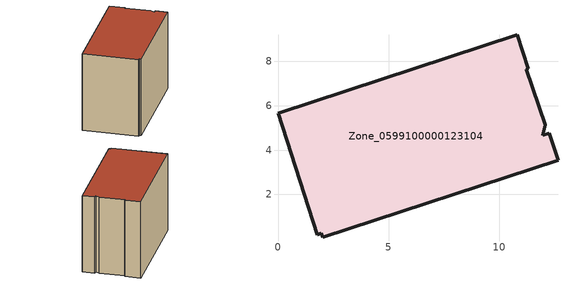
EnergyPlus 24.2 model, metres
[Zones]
Zone_0599100000123104
 floor ground (C_G): 12.07,5.15 11.95,4.67 12.25,4.77 12.64,3.54 2.02,0.06 1.96,0.24 1.77,0.18 0,5.67 10.81,9.21 11.31,7.67 11.21,7.64 z3.44
 wall outside (C_F): 11.31,7.67 10.81,9.21 0,5.67 1.77,0.18 1.96,0.24 2.02,0.06 12.64,3.54 12.25,4.77 11.95,4.67 12.07,5.15 11.21,7.64 11.31,7.67 z3.44:11.73
 roof outside (C_R): 11.95,4.67 12.07,5.15 11.21,7.64 11.31,7.67 10.81,9.21 0,5.67 1.77,0.18 1.96,0.24 2.02,0.06 12.64,3.54 12.25,4.77 z11.73
[BUILDING]
Pand.0599100000123104: North Axis=0; Terrain=City; Loads Convergence Tolerance Value=0.04; Temperature Convergence Tolerance Value=0.4; Solar Distribution=FullExterior; Maximum Number of Warmup Days=25; Minimum Number of Warmup Days=1
[Site:Location]
Rotterdam.The.Hague.AP_ZH_NLD Design_Conditions: Latitude=51.96; Longitude=4.45; Time Zone=1; Elevation=-4.5
[SITE:GROUNDTEMPERATURE:BUILDINGSURFACE]
18, 18, 18, 18, 18, 18, 18, 18, 18, 18, 18, 18
[MATERIAL] Thermal Absorptance=0.9; Solar Absorptance=0.7; Visible Absorptance=0.7
Name | Roughness | Thickness | Conductivity | Density | Specific Heat
G.TI.1946-1964 | MediumSmooth | 0.15 | 1 | 540 | 1210
F.TI.1946-1964 | Rough | 0.3 | 0.857143 | 1920 | 840
R.TI.1946-1964 | MediumRough | 0.2 | 0.277778 | 1500 | 1000
[CONSTRUCTION]
C_G: G.TI.1946-1964
C_F: F.TI.1946-1964
C_R: R.TI.1946-1964
[ZONE]
Zone_0599100000123104: Type=1; Multiplier=1; Ceiling Height=Autocalculate; Volume=Autocalculate; Floor Area=autocalculate; Part of Total Floor Area=Yes
[ZONEINFILTRATION:DESIGNFLOWRATE]
Infil_Zone_0599100000123104: Zone or ZoneList or Space or SpaceList=Zone_0599100000123104; Schedule=AlwaysOn; Design Flow Rate Calculation Method=Flow/Area; Flow Rate per Floor Area=0.003; Constant Term Coefficient=1; Temperature Term Coefficient=0; Velocity Term Coefficient=0; Velocity Squared Term Coefficient=0
[HVACTEMPLATE:ZONE:IDEALLOADSAIRSYSTEM]
Zone_0599100000123104: Maximum Heating Supply Air Temperature=50; Minimum Cooling Supply Air Temperature=13; Maximum Heating Supply Air Humidity Ratio=0.0156; Minimum Cooling Supply Air Humidity Ratio=0.0077; Heating Limit=NoLimit; Cooling Limit=NoLimit; Dehumidification Control Type=ConstantSensibleHeatRatio; Cooling Sensible Heat Ratio=0.7; Dehumidification Setpoint=60; Humidification Control Type=None; Humidification Setpoint=30; Outdoor Air Method=None; Outdoor Air Flow Rate per Person=0.00944; Outdoor Air Flow Rate per Zone Floor Area=0; Outdoor Air Flow Rate per Zone=0; Demand Controlled Ventilation Type=None; Outdoor Air Economizer Type=NoEconomizer; Heat Recovery Type=None; Sensible Heat Recovery Effectiveness=0.7; Latent Heat Recovery Effectiveness=0.65
[ZONECONTROL:THERMOSTAT]
ThermostatControl_Zone_0599100000123104: Zone or ZoneList=Zone_0599100000123104; Control Type Schedule=DualSetpointControlType; Control 1=Thermostat_Zone_0599100000123104; Temperature Difference Between Cutout And Setpoint=0
[THERMOSTATSETPOINT:DUALSETPOINT]
Thermostat_Zone_0599100000123104: Heating Setpoint Temperature Schedule=HeatingSetpoint_Zone_0599100000123104; Cooling Setpoint Temperature Schedule=CoolingSetpoint_Zone_0599100000123104
[SCHEDULE:COMPACT]
HeatingSetpoint_Zone_0599100000123104: Through: 12/31, For: AllDays, Until: 24:00, 21
CoolingSetpoint_Zone_0599100000123104: Through: 12/31, For: AllDays, Until: 24:00, 24
DualSetpointControlType: Through: 12/31, For: AllDays, Until: 24:00, 4
AlwaysOn: Through: 12/31, For: AllDays, Until: 24:00, 1
